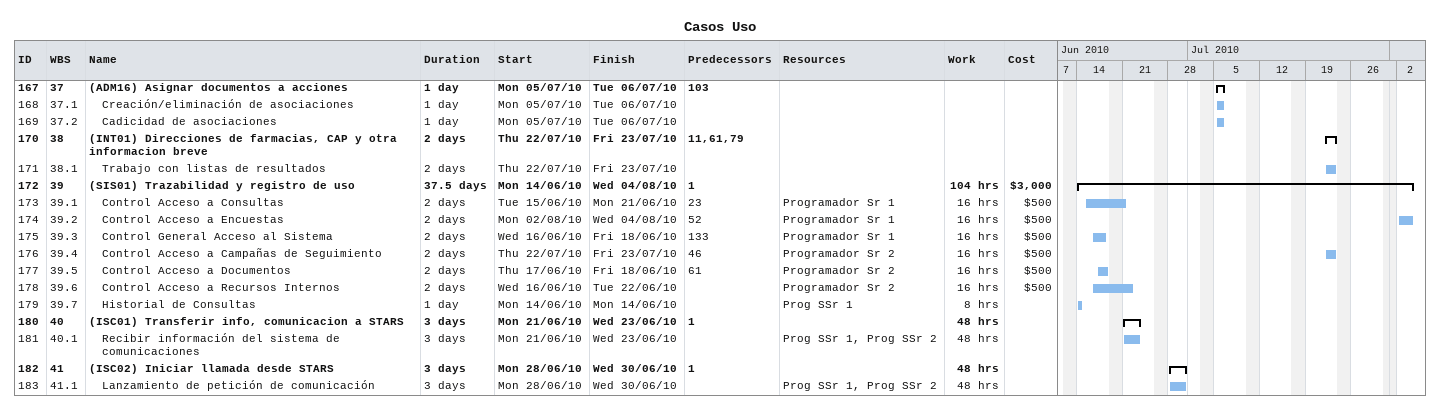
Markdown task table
Casos Uso

| ID | WBS | Task | Duration | Start | Finish | Predecessors | Resources | Work (h) | Cost ($) |
|---|---|---|---|---|---|---|---|---|---|
| 167 | 37 | **(ADM16) Asignar documentos a acciones** | 1d | 2010-07-05 | 2010-07-06 | 103 |  |  |  |
| 168 | 37.1 | Creación/eliminación de asociaciones | 1d | 2010-07-05 | 2010-07-06 |  |  |  |  |
| 169 | 37.2 | Cadicidad de asociaciones | 1d | 2010-07-05 | 2010-07-06 |  |  |  |  |
| 170 | 38 | **(INT01) Direcciones de farmacias, CAP y otra informacion breve** | 2d | 2010-07-22 | 2010-07-23 | 11, 61, 79 |  |  |  |
| 171 | 38.1 | Trabajo con listas de resultados | 2d | 2010-07-22 | 2010-07-23 |  |  |  |  |
| 172 | 39 | **(SIS01) Trazabilidad y registro de uso** | 37.5d | 2010-06-14 | 2010-08-04 | 1 |  | 104 | 3000 |
| 173 | 39.1 | Control Acceso a Consultas | 2d | 2010-06-15 | 2010-06-21 | 23 | Programador Sr 1 | 16 | 500 |
| 174 | 39.2 | Control Acceso a Encuestas | 2d | 2010-08-02 | 2010-08-04 | 52 | Programador Sr 1 | 16 | 500 |
| 175 | 39.3 | Control General Acceso al Sistema | 2d | 2010-06-16 | 2010-06-18 | 133 | Programador Sr 1 | 16 | 500 |
| 176 | 39.4 | Control Acceso a Campañas de Seguimiento | 2d | 2010-07-22 | 2010-07-23 | 46 | Programador Sr 2 | 16 | 500 |
| 177 | 39.5 | Control Acceso a Documentos | 2d | 2010-06-17 | 2010-06-18 | 61 | Programador Sr 2 | 16 | 500 |
| 178 | 39.6 | Control Acceso a Recursos Internos | 2d | 2010-06-16 | 2010-06-22 |  | Programador Sr 2 | 16 | 500 |
| 179 | 39.7 | Historial de Consultas | 1d | 2010-06-14 | 2010-06-14 |  | Prog SSr 1 | 8 |  |
| 180 | 40 | **(ISC01) Transferir info, comunicacion a STARS** | 3d | 2010-06-21 | 2010-06-23 | 1 |  | 48 |  |
| 181 | 40.1 | Recibir información del sistema de comunicaciones | 3d | 2010-06-21 | 2010-06-23 |  | Prog SSr 1, Prog SSr 2 | 48 |  |
| 182 | 41 | **(ISC02) Iniciar llamada desde STARS** | 3d | 2010-06-28 | 2010-06-30 | 1 |  | 48 |  |
| 183 | 41.1 | Lanzamiento de petición de comunicación | 3d | 2010-06-28 | 2010-06-30 |  | Prog SSr 1, Prog SSr 2 | 48 |  |
